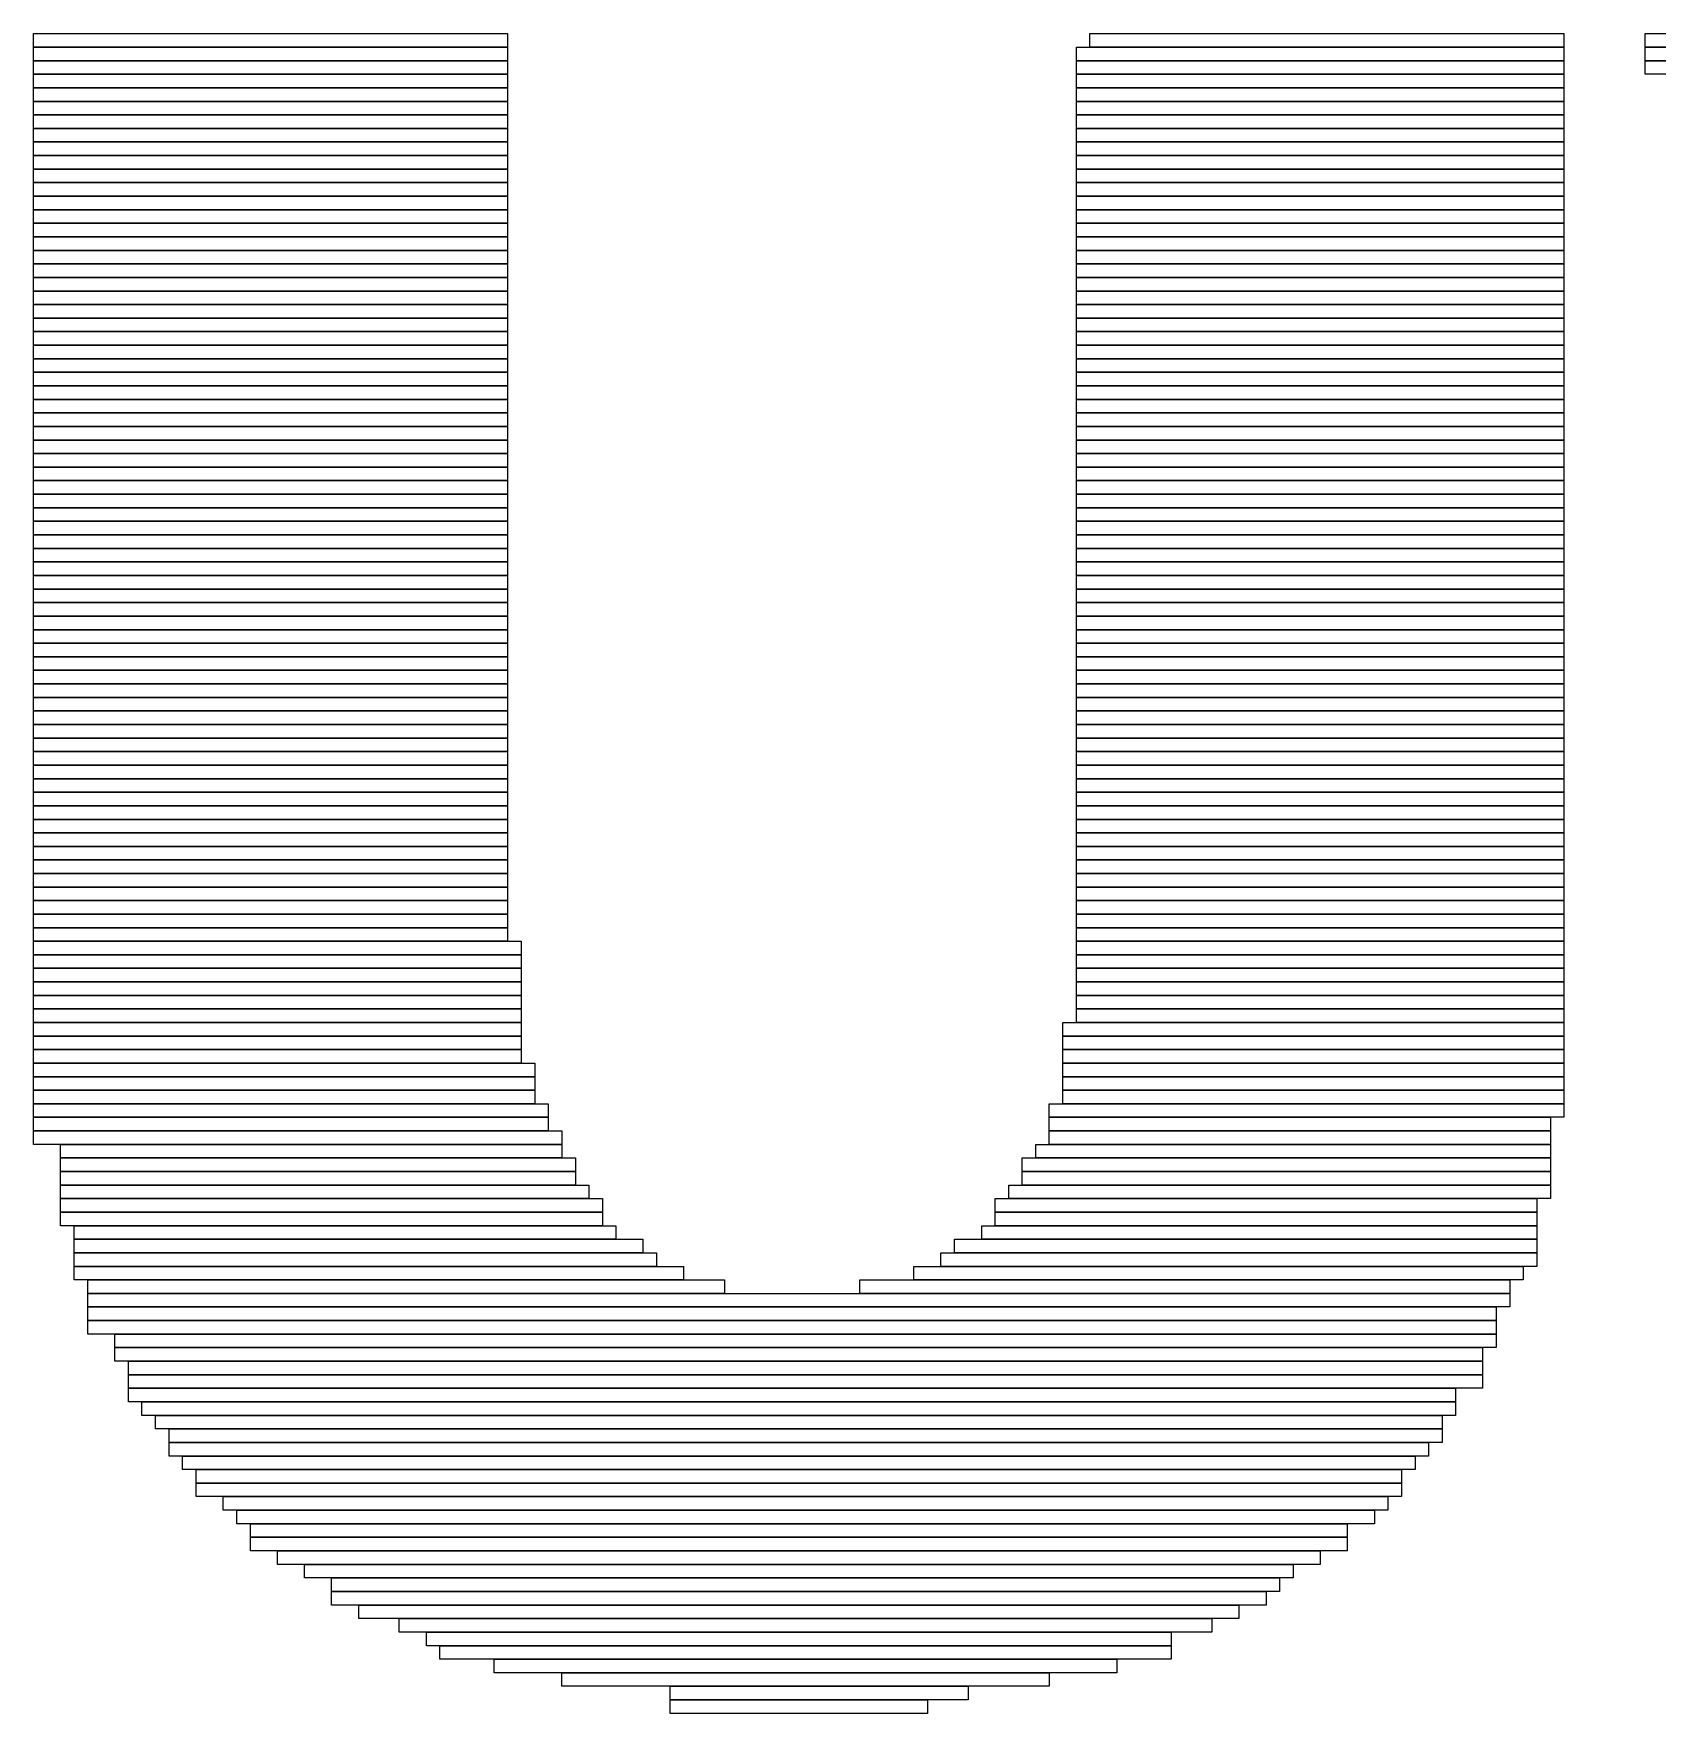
# Model space of a CAD drawing. Header units: inches. Extents: x -1 to 214, y -2 to 213.
# Drawn here: x 0.4143 to 0.6503, y -1.3385 to -1.0944 of the extents above; entities that cross this region are included whole.
import ezdxf

# ---------------------------------------------------------------- set-up
doc = ezdxf.new("R2010")
doc.units = ezdxf.units.IN
doc.header["$MEASUREMENT"] = 0
doc.layers.add('Bottom Overlay', color=54, linetype='Continuous')

msp = doc.modelspace()

# ---------------------------------------------------------------- linework, layer by layer
at = {"layer": 'Bottom Overlay'}
for p, q in [((0.41426, -1.09641), (0.41426, -1.09444)), ((0.41426, -1.09444), (0.48317, -1.09444)), ((0.48317, -1.09444), (0.48317, -1.09641)), ((0.56781, -1.09641), (0.56781, -1.09444)), ((0.56781, -1.09444), (0.6367, -1.09444)), ((0.6367, -1.09444), (0.6367, -1.09641)), ((0.64851, -1.09641), (0.64851, -1.09444)), ((0.64851, -1.09444), (0.71939, -1.09444)), ((0.48317, -1.09641), (0.41426, -1.09641)), ((0.41426, -1.09838), (0.41426, -1.09641)), ((0.41426, -1.09641), (0.48317, -1.09641)), ((0.41426, -1.10035), (0.41426, -1.09838)), ((0.41426, -1.09838), (0.48317, -1.09838)), ((0.48317, -1.09838), (0.41426, -1.09838)), ((0.48317, -1.09641), (0.48317, -1.09838)), ((0.48317, -1.09838), (0.48317, -1.10035)), ((0.56585, -1.09838), (0.56585, -1.09641)), ((0.56585, -1.09641), (0.6367, -1.09641)), ((0.56585, -1.10035), (0.56585, -1.09838)), ((0.56585, -1.09838), (0.6367, -1.09838)), ((0.6367, -1.09838), (0.56585, -1.09838)), ((0.6367, -1.09641), (0.56781, -1.09641)), ((0.6367, -1.09641), (0.6367, -1.09838)), ((0.6367, -1.09838), (0.6367, -1.10035)), ((0.71939, -1.09641), (0.64851, -1.09641)), ((0.64851, -1.09838), (0.64851, -1.09641)), ((0.64851, -1.09641), (0.72135, -1.09641)), ((0.64851, -1.10035), (0.64851, -1.09838)), ((0.64851, -1.09838), (0.72135, -1.09838)), ((0.72135, -1.09838), (0.64851, -1.09838)), ((0.41426, -1.10232), (0.41426, -1.10035)), ((0.41426, -1.10035), (0.48317, -1.10035)), ((0.48317, -1.10035), (0.41426, -1.10035)), ((0.48317, -1.10035), (0.48317, -1.10232)), ((0.6367, -1.10035), (0.56585, -1.10035)), ((0.56585, -1.10232), (0.56585, -1.10035)), ((0.56585, -1.10035), (0.6367, -1.10035)), ((0.6367, -1.10035), (0.6367, -1.10232)), ((0.72135, -1.10035), (0.64851, -1.10035)), ((0.48317, -1.10232), (0.41426, -1.10232)), ((0.41426, -1.10429), (0.41426, -1.10232)), ((0.41426, -1.10232), (0.48317, -1.10232)), ((0.48317, -1.10232), (0.48317, -1.10429)), ((0.6367, -1.10232), (0.56585, -1.10232)), ((0.56585, -1.10429), (0.56585, -1.10232)), ((0.56585, -1.10232), (0.6367, -1.10232)), ((0.6367, -1.10232), (0.6367, -1.10429)), ((0.48317, -1.10429), (0.41426, -1.10429)), ((0.41426, -1.10625), (0.41426, -1.10429)), ((0.41426, -1.10429), (0.48317, -1.10429)), ((0.48317, -1.10429), (0.48317, -1.10625)), ((0.6367, -1.10429), (0.56585, -1.10429)), ((0.56585, -1.10625), (0.56585, -1.10429)), ((0.56585, -1.10429), (0.6367, -1.10429)), ((0.6367, -1.10429), (0.6367, -1.10625)), ((0.41426, -1.10822), (0.41426, -1.10625)), ((0.41426, -1.10625), (0.48317, -1.10625)), ((0.48317, -1.10625), (0.41426, -1.10625)), ((0.48317, -1.10625), (0.48317, -1.10822)), ((0.56585, -1.10822), (0.56585, -1.10625)), ((0.56585, -1.10625), (0.6367, -1.10625)), ((0.6367, -1.10625), (0.56585, -1.10625)), ((0.6367, -1.10625), (0.6367, -1.10822)), ((0.41426, -1.11019), (0.41426, -1.10822)), ((0.41426, -1.10822), (0.48317, -1.10822)), ((0.48317, -1.10822), (0.41426, -1.10822)), ((0.48317, -1.11019), (0.41426, -1.11019)), ((0.41426, -1.11216), (0.41426, -1.11019)), ((0.41426, -1.11019), (0.48317, -1.11019)), ((0.48317, -1.10822), (0.48317, -1.11019)), ((0.48317, -1.11019), (0.48317, -1.11216)), ((0.6367, -1.10822), (0.56585, -1.10822)), ((0.56585, -1.11019), (0.56585, -1.10822)), ((0.56585, -1.10822), (0.6367, -1.10822)), ((0.6367, -1.11019), (0.56585, -1.11019)), ((0.56585, -1.11216), (0.56585, -1.11019)), ((0.56585, -1.11019), (0.6367, -1.11019)), ((0.6367, -1.10822), (0.6367, -1.11019)), ((0.6367, -1.11019), (0.6367, -1.11216)), ((0.48317, -1.11216), (0.41426, -1.11216)), ((0.41426, -1.11413), (0.41426, -1.11216)), ((0.41426, -1.11216), (0.48317, -1.11216)), ((0.48317, -1.11216), (0.48317, -1.11413)), ((0.6367, -1.11216), (0.56585, -1.11216)), ((0.56585, -1.11413), (0.56585, -1.11216)), ((0.56585, -1.11216), (0.6367, -1.11216)), ((0.6367, -1.11216), (0.6367, -1.11413)), ((0.48317, -1.11413), (0.41426, -1.11413)), ((0.41426, -1.1161), (0.41426, -1.11413)), ((0.41426, -1.11413), (0.48317, -1.11413)), ((0.48317, -1.11413), (0.48317, -1.1161)), ((0.56585, -1.1161), (0.56585, -1.11413)), ((0.56585, -1.11413), (0.6367, -1.11413)), ((0.6367, -1.11413), (0.56585, -1.11413)), ((0.6367, -1.11413), (0.6367, -1.1161)), ((0.48317, -1.1161), (0.41426, -1.1161)), ((0.41426, -1.11807), (0.41426, -1.1161)), ((0.41426, -1.1161), (0.48317, -1.1161)), ((0.48317, -1.1161), (0.48317, -1.11807)), ((0.6367, -1.1161), (0.56585, -1.1161)), ((0.56585, -1.11807), (0.56585, -1.1161)), ((0.56585, -1.1161), (0.6367, -1.1161)), ((0.6367, -1.1161), (0.6367, -1.11807)), ((0.48317, -1.11807), (0.41426, -1.11807)), ((0.41426, -1.12003), (0.41426, -1.11807)), ((0.41426, -1.11807), (0.48317, -1.11807)), ((0.48317, -1.12003), (0.41426, -1.12003)), ((0.41426, -1.122), (0.41426, -1.12003)), ((0.41426, -1.12003), (0.48317, -1.12003)), ((0.48317, -1.11807), (0.48317, -1.12003)), ((0.48317, -1.12003), (0.48317, -1.122)), ((0.6367, -1.11807), (0.56585, -1.11807)), ((0.56585, -1.12003), (0.56585, -1.11807)), ((0.56585, -1.11807), (0.6367, -1.11807)), ((0.6367, -1.12003), (0.56585, -1.12003)), ((0.56585, -1.122), (0.56585, -1.12003)), ((0.56585, -1.12003), (0.6367, -1.12003)), ((0.6367, -1.11807), (0.6367, -1.12003)), ((0.6367, -1.12003), (0.6367, -1.122)), ((0.48317, -1.122), (0.41426, -1.122)), ((0.41426, -1.12397), (0.41426, -1.122)), ((0.41426, -1.122), (0.48317, -1.122)), ((0.48317, -1.122), (0.48317, -1.12397)), ((0.6367, -1.122), (0.56585, -1.122)), ((0.56585, -1.12397), (0.56585, -1.122)), ((0.56585, -1.122), (0.6367, -1.122)), ((0.6367, -1.122), (0.6367, -1.12397)), ((0.41426, -1.12594), (0.41426, -1.12397)), ((0.41426, -1.12397), (0.48317, -1.12397)), ((0.48317, -1.12397), (0.41426, -1.12397)), ((0.48317, -1.12397), (0.48317, -1.12594)), ((0.6367, -1.12397), (0.56585, -1.12397)), ((0.56585, -1.12594), (0.56585, -1.12397)), ((0.56585, -1.12397), (0.6367, -1.12397)), ((0.6367, -1.12397), (0.6367, -1.12594)), ((0.41426, -1.12791), (0.41426, -1.12594)), ((0.41426, -1.12594), (0.48317, -1.12594)), ((0.48317, -1.12594), (0.41426, -1.12594)), ((0.48317, -1.12594), (0.48317, -1.12791)), ((0.56585, -1.12791), (0.56585, -1.12594)), ((0.56585, -1.12594), (0.6367, -1.12594)), ((0.6367, -1.12594), (0.56585, -1.12594)), ((0.6367, -1.12594), (0.6367, -1.12791)), ((0.48317, -1.12791), (0.41426, -1.12791)), ((0.41426, -1.12988), (0.41426, -1.12791)), ((0.41426, -1.12791), (0.48317, -1.12791)), ((0.41426, -1.13185), (0.41426, -1.12988)), ((0.41426, -1.12988), (0.48317, -1.12988)), ((0.48317, -1.12988), (0.41426, -1.12988)), ((0.48317, -1.12791), (0.48317, -1.12988)), ((0.48317, -1.12988), (0.48317, -1.13185)), ((0.6367, -1.12791), (0.56585, -1.12791)), ((0.56585, -1.12988), (0.56585, -1.12791)), ((0.56585, -1.12791), (0.6367, -1.12791)), ((0.6367, -1.12988), (0.56585, -1.12988)), ((0.56585, -1.13185), (0.56585, -1.12988)), ((0.56585, -1.12988), (0.6367, -1.12988)), ((0.6367, -1.12791), (0.6367, -1.12988)), ((0.6367, -1.12988), (0.6367, -1.13185)), ((0.48317, -1.13185), (0.41426, -1.13185)), ((0.41426, -1.13381), (0.41426, -1.13185)), ((0.41426, -1.13185), (0.48317, -1.13185)), ((0.48317, -1.13185), (0.48317, -1.13381)), ((0.56585, -1.13381), (0.56585, -1.13185)), ((0.56585, -1.13185), (0.6367, -1.13185)), ((0.6367, -1.13185), (0.56585, -1.13185)), ((0.6367, -1.13185), (0.6367, -1.13381)), ((0.48317, -1.13381), (0.41426, -1.13381)), ((0.41426, -1.13578), (0.41426, -1.13381)), ((0.41426, -1.13381), (0.48317, -1.13381)), ((0.48317, -1.13381), (0.48317, -1.13578)), ((0.6367, -1.13381), (0.56585, -1.13381)), ((0.56585, -1.13578), (0.56585, -1.13381)), ((0.56585, -1.13381), (0.6367, -1.13381)), ((0.6367, -1.13381), (0.6367, -1.13578)), ((0.41426, -1.13775), (0.41426, -1.13578)), ((0.41426, -1.13578), (0.48317, -1.13578)), ((0.48317, -1.13578), (0.41426, -1.13578)), ((0.48317, -1.13578), (0.48317, -1.13775)), ((0.6367, -1.13578), (0.56585, -1.13578)), ((0.56585, -1.13775), (0.56585, -1.13578)), ((0.56585, -1.13578), (0.6367, -1.13578)), ((0.6367, -1.13578), (0.6367, -1.13775)), ((0.48317, -1.13775), (0.41426, -1.13775)), ((0.41426, -1.13972), (0.41426, -1.13775)), ((0.41426, -1.13775), (0.48317, -1.13775)), ((0.48317, -1.13972), (0.41426, -1.13972)), ((0.41426, -1.14169), (0.41426, -1.13972)), ((0.41426, -1.13972), (0.48317, -1.13972)), ((0.48317, -1.13775), (0.48317, -1.13972)), ((0.48317, -1.13972), (0.48317, -1.14169)), ((0.6367, -1.13775), (0.56585, -1.13775)), ((0.56585, -1.13972), (0.56585, -1.13775)), ((0.56585, -1.13775), (0.6367, -1.13775)), ((0.56585, -1.14169), (0.56585, -1.13972)), ((0.56585, -1.13972), (0.6367, -1.13972)), ((0.6367, -1.13972), (0.56585, -1.13972)), ((0.6367, -1.13775), (0.6367, -1.13972)), ((0.6367, -1.13972), (0.6367, -1.14169)), ((0.41426, -1.14366), (0.41426, -1.14169)), ((0.41426, -1.14169), (0.48317, -1.14169)), ((0.48317, -1.14169), (0.41426, -1.14169)), ((0.48317, -1.14169), (0.48317, -1.14366)), ((0.6367, -1.14169), (0.56585, -1.14169)), ((0.56585, -1.14366), (0.56585, -1.14169)), ((0.56585, -1.14169), (0.6367, -1.14169)), ((0.6367, -1.14169), (0.6367, -1.14366)), ((0.48317, -1.14366), (0.41426, -1.14366)), ((0.41426, -1.14563), (0.41426, -1.14366)), ((0.41426, -1.14366), (0.48317, -1.14366)), ((0.48317, -1.14366), (0.48317, -1.14563)), ((0.6367, -1.14366), (0.56585, -1.14366)), ((0.56585, -1.14563), (0.56585, -1.14366)), ((0.56585, -1.14366), (0.6367, -1.14366)), ((0.6367, -1.14366), (0.6367, -1.14563)), ((0.41426, -1.14759), (0.41426, -1.14563)), ((0.41426, -1.14563), (0.48317, -1.14563)), ((0.48317, -1.14563), (0.41426, -1.14563)), ((0.48317, -1.14563), (0.48317, -1.14759)), ((0.6367, -1.14563), (0.56585, -1.14563)), ((0.56585, -1.14759), (0.56585, -1.14563)), ((0.56585, -1.14563), (0.6367, -1.14563)), ((0.6367, -1.14563), (0.6367, -1.14759)), ((0.48317, -1.14759), (0.41426, -1.14759)), ((0.41426, -1.14956), (0.41426, -1.14759)), ((0.41426, -1.14759), (0.48317, -1.14759)), ((0.41426, -1.15153), (0.41426, -1.14956)), ((0.41426, -1.14956), (0.48317, -1.14956)), ((0.48317, -1.14956), (0.41426, -1.14956)), ((0.48317, -1.14759), (0.48317, -1.14956)), ((0.48317, -1.14956), (0.48317, -1.15153)), ((0.6367, -1.14759), (0.56585, -1.14759)), ((0.56585, -1.14956), (0.56585, -1.14759)), ((0.56585, -1.14759), (0.6367, -1.14759)), ((0.6367, -1.14956), (0.56585, -1.14956)), ((0.56585, -1.15153), (0.56585, -1.14956)), ((0.56585, -1.14956), (0.6367, -1.14956)), ((0.6367, -1.14759), (0.6367, -1.14956)), ((0.6367, -1.14956), (0.6367, -1.15153)), ((0.41426, -1.1535), (0.41426, -1.15153)), ((0.41426, -1.15153), (0.48317, -1.15153)), ((0.48317, -1.15153), (0.41426, -1.15153)), ((0.48317, -1.15153), (0.48317, -1.1535)), ((0.6367, -1.15153), (0.56585, -1.15153)), ((0.56585, -1.1535), (0.56585, -1.15153)), ((0.56585, -1.15153), (0.6367, -1.15153)), ((0.6367, -1.15153), (0.6367, -1.1535)), ((0.48317, -1.1535), (0.41426, -1.1535)), ((0.41426, -1.15547), (0.41426, -1.1535)), ((0.41426, -1.1535), (0.48317, -1.1535)), ((0.48317, -1.1535), (0.48317, -1.15547)), ((0.56585, -1.15547), (0.56585, -1.1535)), ((0.56585, -1.1535), (0.6367, -1.1535)), ((0.6367, -1.1535), (0.56585, -1.1535)), ((0.6367, -1.1535), (0.6367, -1.15547)), ((0.41426, -1.15744), (0.41426, -1.15547)), ((0.41426, -1.15547), (0.48317, -1.15547)), ((0.48317, -1.15547), (0.41426, -1.15547)), ((0.48317, -1.15547), (0.48317, -1.15744)), ((0.6367, -1.15547), (0.56585, -1.15547)), ((0.56585, -1.15744), (0.56585, -1.15547)), ((0.56585, -1.15547), (0.6367, -1.15547)), ((0.6367, -1.15547), (0.6367, -1.15744)), ((0.48317, -1.15744), (0.41426, -1.15744)), ((0.41426, -1.1594), (0.41426, -1.15744)), ((0.41426, -1.15744), (0.48317, -1.15744)), ((0.48317, -1.1594), (0.41426, -1.1594)), ((0.41426, -1.16137), (0.41426, -1.1594)), ((0.41426, -1.1594), (0.48317, -1.1594)), ((0.48317, -1.15744), (0.48317, -1.1594)), ((0.48317, -1.1594), (0.48317, -1.16137)), ((0.6367, -1.15744), (0.56585, -1.15744)), ((0.56585, -1.1594), (0.56585, -1.15744)), ((0.56585, -1.15744), (0.6367, -1.15744)), ((0.56585, -1.16137), (0.56585, -1.1594)), ((0.56585, -1.1594), (0.6367, -1.1594)), ((0.6367, -1.1594), (0.56585, -1.1594)), ((0.6367, -1.15744), (0.6367, -1.1594)), ((0.6367, -1.1594), (0.6367, -1.16137)), ((0.41426, -1.16334), (0.41426, -1.16137)), ((0.41426, -1.16137), (0.48317, -1.16137)), ((0.48317, -1.16137), (0.41426, -1.16137)), ((0.48317, -1.16137), (0.48317, -1.16334)), ((0.6367, -1.16137), (0.56585, -1.16137)), ((0.56585, -1.16334), (0.56585, -1.16137)), ((0.56585, -1.16137), (0.6367, -1.16137)), ((0.6367, -1.16137), (0.6367, -1.16334)), ((0.48317, -1.16334), (0.41426, -1.16334)), ((0.41426, -1.16531), (0.41426, -1.16334)), ((0.41426, -1.16334), (0.48317, -1.16334)), ((0.48317, -1.16334), (0.48317, -1.16531)), ((0.56585, -1.16531), (0.56585, -1.16334)), ((0.56585, -1.16334), (0.6367, -1.16334)), ((0.6367, -1.16334), (0.56585, -1.16334)), ((0.6367, -1.16334), (0.6367, -1.16531)), ((0.48317, -1.16531), (0.41426, -1.16531)), ((0.41426, -1.16728), (0.41426, -1.16531)), ((0.41426, -1.16531), (0.48317, -1.16531)), ((0.48317, -1.16531), (0.48317, -1.16728)), ((0.56585, -1.16728), (0.56585, -1.16531)), ((0.56585, -1.16531), (0.6367, -1.16531)), ((0.6367, -1.16531), (0.56585, -1.16531)), ((0.6367, -1.16531), (0.6367, -1.16728)), ((0.48317, -1.16728), (0.41426, -1.16728)), ((0.41426, -1.16925), (0.41426, -1.16728)), ((0.41426, -1.16728), (0.48317, -1.16728)), ((0.48317, -1.16728), (0.48317, -1.16925)), ((0.6367, -1.16728), (0.56585, -1.16728)), ((0.56585, -1.16925), (0.56585, -1.16728)), ((0.56585, -1.16728), (0.6367, -1.16728)), ((0.6367, -1.16728), (0.6367, -1.16925)), ((0.41426, -1.17122), (0.41426, -1.16925)), ((0.41426, -1.16925), (0.48317, -1.16925)), ((0.48317, -1.16925), (0.41426, -1.16925)), ((0.41426, -1.17318), (0.41426, -1.17122)), ((0.41426, -1.17122), (0.48317, -1.17122)), ((0.48317, -1.17122), (0.41426, -1.17122)), ((0.48317, -1.16925), (0.48317, -1.17122)), ((0.48317, -1.17122), (0.48317, -1.17318)), ((0.6367, -1.16925), (0.56585, -1.16925)), ((0.56585, -1.17122), (0.56585, -1.16925)), ((0.56585, -1.16925), (0.6367, -1.16925)), ((0.56585, -1.17318), (0.56585, -1.17122)), ((0.56585, -1.17122), (0.6367, -1.17122)), ((0.6367, -1.17122), (0.56585, -1.17122)), ((0.6367, -1.16925), (0.6367, -1.17122)), ((0.6367, -1.17122), (0.6367, -1.17318)), ((0.41426, -1.17515), (0.41426, -1.17318)), ((0.41426, -1.17318), (0.48317, -1.17318)), ((0.48317, -1.17318), (0.41426, -1.17318)), ((0.48317, -1.17318), (0.48317, -1.17515)), ((0.6367, -1.17318), (0.56585, -1.17318)), ((0.56585, -1.17515), (0.56585, -1.17318)), ((0.56585, -1.17318), (0.6367, -1.17318)), ((0.6367, -1.17318), (0.6367, -1.17515)), ((0.41426, -1.17712), (0.41426, -1.17515)), ((0.41426, -1.17515), (0.48317, -1.17515)), ((0.48317, -1.17515), (0.41426, -1.17515)), ((0.48317, -1.17515), (0.48317, -1.17712)), ((0.56585, -1.17712), (0.56585, -1.17515)), ((0.56585, -1.17515), (0.6367, -1.17515)), ((0.6367, -1.17515), (0.56585, -1.17515)), ((0.6367, -1.17515), (0.6367, -1.17712)), ((0.48317, -1.17712), (0.41426, -1.17712)), ((0.41426, -1.17909), (0.41426, -1.17712)), ((0.41426, -1.17712), (0.48317, -1.17712)), ((0.48317, -1.17712), (0.48317, -1.17909)), ((0.6367, -1.17712), (0.56585, -1.17712)), ((0.56585, -1.17909), (0.56585, -1.17712)), ((0.56585, -1.17712), (0.6367, -1.17712)), ((0.6367, -1.17712), (0.6367, -1.17909)), ((0.41426, -1.18106), (0.41426, -1.17909)), ((0.41426, -1.17909), (0.48317, -1.17909)), ((0.48317, -1.17909), (0.41426, -1.17909)), ((0.48317, -1.18106), (0.41426, -1.18106)), ((0.41426, -1.18303), (0.41426, -1.18106)), ((0.41426, -1.18106), (0.48317, -1.18106)), ((0.48317, -1.17909), (0.48317, -1.18106)), ((0.48317, -1.18106), (0.48317, -1.18303)), ((0.56585, -1.18106), (0.56585, -1.17909)), ((0.56585, -1.17909), (0.6367, -1.17909)), ((0.6367, -1.17909), (0.56585, -1.17909)), ((0.6367, -1.18106), (0.56585, -1.18106)), ((0.56585, -1.18303), (0.56585, -1.18106)), ((0.56585, -1.18106), (0.6367, -1.18106)), ((0.6367, -1.17909), (0.6367, -1.18106)), ((0.6367, -1.18106), (0.6367, -1.18303)), ((0.48317, -1.18303), (0.41426, -1.18303)), ((0.41426, -1.185), (0.41426, -1.18303)), ((0.41426, -1.18303), (0.48317, -1.18303)), ((0.48317, -1.18303), (0.48317, -1.185)), ((0.6367, -1.18303), (0.56585, -1.18303)), ((0.56585, -1.185), (0.56585, -1.18303)), ((0.56585, -1.18303), (0.6367, -1.18303)), ((0.6367, -1.18303), (0.6367, -1.185)), ((0.48317, -1.185), (0.41426, -1.185)), ((0.41426, -1.18696), (0.41426, -1.185)), ((0.41426, -1.185), (0.48317, -1.185)), ((0.48317, -1.185), (0.48317, -1.18696)), ((0.56585, -1.18696), (0.56585, -1.185)), ((0.56585, -1.185), (0.6367, -1.185)), ((0.6367, -1.185), (0.56585, -1.185)), ((0.6367, -1.185), (0.6367, -1.18696)), ((0.48317, -1.18696), (0.41426, -1.18696)), ((0.41426, -1.18893), (0.41426, -1.18696)), ((0.41426, -1.18696), (0.48317, -1.18696)), ((0.48317, -1.18696), (0.48317, -1.18893)), ((0.6367, -1.18696), (0.56585, -1.18696)), ((0.56585, -1.18893), (0.56585, -1.18696)), ((0.56585, -1.18696), (0.6367, -1.18696)), ((0.6367, -1.18696), (0.6367, -1.18893)), ((0.48317, -1.18893), (0.41426, -1.18893)), ((0.41426, -1.1909), (0.41426, -1.18893)), ((0.41426, -1.18893), (0.48317, -1.18893)), ((0.48317, -1.1909), (0.41426, -1.1909)), ((0.41426, -1.19287), (0.41426, -1.1909)), ((0.41426, -1.1909), (0.48317, -1.1909)), ((0.48317, -1.18893), (0.48317, -1.1909)), ((0.48317, -1.1909), (0.48317, -1.19287)), ((0.6367, -1.18893), (0.56585, -1.18893)), ((0.56585, -1.1909), (0.56585, -1.18893)), ((0.56585, -1.18893), (0.6367, -1.18893)), ((0.6367, -1.1909), (0.56585, -1.1909)), ((0.56585, -1.19287), (0.56585, -1.1909)), ((0.56585, -1.1909), (0.6367, -1.1909)), ((0.6367, -1.18893), (0.6367, -1.1909)), ((0.6367, -1.1909), (0.6367, -1.19287)), ((0.48317, -1.19287), (0.41426, -1.19287)), ((0.41426, -1.19484), (0.41426, -1.19287)), ((0.41426, -1.19287), (0.48317, -1.19287)), ((0.48317, -1.19287), (0.48317, -1.19484)), ((0.6367, -1.19287), (0.56585, -1.19287)), ((0.56585, -1.19484), (0.56585, -1.19287)), ((0.56585, -1.19287), (0.6367, -1.19287)), ((0.6367, -1.19287), (0.6367, -1.19484)), ((0.48317, -1.19484), (0.41426, -1.19484)), ((0.41426, -1.19681), (0.41426, -1.19484)), ((0.41426, -1.19484), (0.48317, -1.19484)), ((0.48317, -1.19484), (0.48317, -1.19681)), ((0.56585, -1.19681), (0.56585, -1.19484)), ((0.56585, -1.19484), (0.6367, -1.19484)), ((0.6367, -1.19484), (0.56585, -1.19484)), ((0.6367, -1.19484), (0.6367, -1.19681)), ((0.48317, -1.19681), (0.41426, -1.19681)), ((0.41426, -1.19877), (0.41426, -1.19681)), ((0.41426, -1.19681), (0.48317, -1.19681)), ((0.48317, -1.19681), (0.48317, -1.19877)), ((0.56585, -1.19877), (0.56585, -1.19681)), ((0.56585, -1.19681), (0.6367, -1.19681)), ((0.6367, -1.19681), (0.56585, -1.19681)), ((0.6367, -1.19681), (0.6367, -1.19877)), ((0.41426, -1.20074), (0.41426, -1.19877)), ((0.41426, -1.19877), (0.48317, -1.19877)), ((0.48317, -1.19877), (0.41426, -1.19877)), ((0.48317, -1.20074), (0.41426, -1.20074)), ((0.41426, -1.20271), (0.41426, -1.20074)), ((0.41426, -1.20074), (0.48317, -1.20074)), ((0.48317, -1.19877), (0.48317, -1.20074)), ((0.48317, -1.20074), (0.48317, -1.20271)), ((0.56585, -1.20074), (0.56585, -1.19877)), ((0.56585, -1.19877), (0.6367, -1.19877)), ((0.6367, -1.19877), (0.56585, -1.19877)), ((0.56585, -1.20271), (0.56585, -1.20074)), ((0.56585, -1.20074), (0.6367, -1.20074)), ((0.6367, -1.20074), (0.56585, -1.20074)), ((0.6367, -1.19877), (0.6367, -1.20074)), ((0.6367, -1.20074), (0.6367, -1.20271)), ((0.48317, -1.20271), (0.41426, -1.20271)), ((0.41426, -1.20468), (0.41426, -1.20271)), ((0.41426, -1.20271), (0.48317, -1.20271)), ((0.48317, -1.20271), (0.48317, -1.20468)), ((0.6367, -1.20271), (0.56585, -1.20271)), ((0.56585, -1.20468), (0.56585, -1.20271)), ((0.56585, -1.20271), (0.6367, -1.20271)), ((0.6367, -1.20271), (0.6367, -1.20468)), ((0.41426, -1.20665), (0.41426, -1.20468)), ((0.41426, -1.20468), (0.48317, -1.20468)), ((0.48317, -1.20468), (0.41426, -1.20468)), ((0.48317, -1.20468), (0.48317, -1.20665)), ((0.56585, -1.20665), (0.56585, -1.20468)), ((0.56585, -1.20468), (0.6367, -1.20468)), ((0.6367, -1.20468), (0.56585, -1.20468)), ((0.6367, -1.20468), (0.6367, -1.20665)), ((0.41426, -1.20862), (0.41426, -1.20665)), ((0.41426, -1.20665), (0.48317, -1.20665)), ((0.48317, -1.20665), (0.41426, -1.20665)), ((0.48317, -1.20665), (0.48317, -1.20862)), ((0.6367, -1.20665), (0.56585, -1.20665)), ((0.56585, -1.20862), (0.56585, -1.20665)), ((0.56585, -1.20665), (0.6367, -1.20665)), ((0.6367, -1.20665), (0.6367, -1.20862)), ((0.41426, -1.21059), (0.41426, -1.20862)), ((0.41426, -1.20862), (0.48317, -1.20862)), ((0.48317, -1.20862), (0.41426, -1.20862)), ((0.48317, -1.21059), (0.41426, -1.21059)), ((0.41426, -1.21255), (0.41426, -1.21059)), ((0.41426, -1.21059), (0.48317, -1.21059)), ((0.48317, -1.20862), (0.48317, -1.21059)), ((0.48317, -1.21059), (0.48317, -1.21255)), ((0.6367, -1.20862), (0.56585, -1.20862)), ((0.56585, -1.21059), (0.56585, -1.20862)), ((0.56585, -1.20862), (0.6367, -1.20862)), ((0.6367, -1.21059), (0.56585, -1.21059)), ((0.56585, -1.21255), (0.56585, -1.21059)), ((0.56585, -1.21059), (0.6367, -1.21059)), ((0.6367, -1.20862), (0.6367, -1.21059)), ((0.6367, -1.21059), (0.6367, -1.21255)), ((0.48317, -1.21255), (0.41426, -1.21255)), ((0.41426, -1.21452), (0.41426, -1.21255)), ((0.41426, -1.21255), (0.48317, -1.21255)), ((0.48317, -1.21255), (0.48317, -1.21452)), ((0.6367, -1.21255), (0.56585, -1.21255)), ((0.56585, -1.21452), (0.56585, -1.21255)), ((0.56585, -1.21255), (0.6367, -1.21255)), ((0.6367, -1.21255), (0.6367, -1.21452)), ((0.48317, -1.21452), (0.41426, -1.21452)), ((0.41426, -1.21649), (0.41426, -1.21452)), ((0.41426, -1.21452), (0.48317, -1.21452)), ((0.48317, -1.21452), (0.48317, -1.21649)), ((0.6367, -1.21452), (0.56585, -1.21452)), ((0.56585, -1.21649), (0.56585, -1.21452)), ((0.56585, -1.21452), (0.6367, -1.21452)), ((0.6367, -1.21452), (0.6367, -1.21649)), ((0.48317, -1.21649), (0.41426, -1.21649)), ((0.41426, -1.21846), (0.41426, -1.21649)), ((0.41426, -1.21649), (0.48317, -1.21649)), ((0.48317, -1.21649), (0.48317, -1.21846)), ((0.56585, -1.21846), (0.56585, -1.21649)), ((0.56585, -1.21649), (0.6367, -1.21649)), ((0.6367, -1.21649), (0.56585, -1.21649)), ((0.6367, -1.21649), (0.6367, -1.21846)), ((0.48317, -1.21846), (0.41426, -1.21846)), ((0.41426, -1.22043), (0.41426, -1.21846)), ((0.41426, -1.21846), (0.48317, -1.21846)), ((0.48317, -1.22043), (0.41426, -1.22043)), ((0.41426, -1.2224), (0.41426, -1.22043)), ((0.41426, -1.22043), (0.48317, -1.22043)), ((0.48317, -1.21846), (0.48317, -1.22043)), ((0.48317, -1.22043), (0.48317, -1.2224)), ((0.6367, -1.21846), (0.56585, -1.21846)), ((0.56585, -1.22043), (0.56585, -1.21846)), ((0.56585, -1.21846), (0.6367, -1.21846)), ((0.6367, -1.22043), (0.56585, -1.22043)), ((0.56585, -1.2224), (0.56585, -1.22043)), ((0.56585, -1.22043), (0.6367, -1.22043)), ((0.6367, -1.21846), (0.6367, -1.22043)), ((0.6367, -1.22043), (0.6367, -1.2224)), ((0.48317, -1.2224), (0.41426, -1.2224)), ((0.41426, -1.22437), (0.41426, -1.2224)), ((0.41426, -1.2224), (0.48317, -1.2224)), ((0.48317, -1.2224), (0.48317, -1.22437)), ((0.56585, -1.22437), (0.56585, -1.2224)), ((0.56585, -1.2224), (0.6367, -1.2224)), ((0.6367, -1.2224), (0.56585, -1.2224)), ((0.6367, -1.2224), (0.6367, -1.22437)), ((0.41426, -1.22633), (0.41426, -1.22437)), ((0.41426, -1.22437), (0.48317, -1.22437)), ((0.48317, -1.22437), (0.41426, -1.22437)), ((0.48317, -1.22437), (0.48317, -1.22633)), ((0.6367, -1.22437), (0.56585, -1.22437)), ((0.56585, -1.22633), (0.56585, -1.22437)), ((0.56585, -1.22437), (0.6367, -1.22437)), ((0.6367, -1.22437), (0.6367, -1.22633)), ((0.41426, -1.2283), (0.41426, -1.22633)), ((0.41426, -1.22633), (0.48513, -1.22633)), ((0.48317, -1.22633), (0.41426, -1.22633)), ((0.48513, -1.22633), (0.48513, -1.2283)), ((0.56585, -1.2283), (0.56585, -1.22633)), ((0.56585, -1.22633), (0.6367, -1.22633)), ((0.6367, -1.22633), (0.56585, -1.22633)), ((0.6367, -1.22633), (0.6367, -1.2283)), ((0.48513, -1.2283), (0.41426, -1.2283)), ((0.41426, -1.23027), (0.41426, -1.2283)), ((0.41426, -1.2283), (0.48513, -1.2283)), ((0.48513, -1.2283), (0.48513, -1.23027)), ((0.6367, -1.2283), (0.56585, -1.2283)), ((0.56585, -1.23027), (0.56585, -1.2283)), ((0.56585, -1.2283), (0.6367, -1.2283)), ((0.6367, -1.2283), (0.6367, -1.23027)), ((0.48513, -1.23027), (0.41426, -1.23027)), ((0.41426, -1.23224), (0.41426, -1.23027)), ((0.41426, -1.23027), (0.48513, -1.23027)), ((0.48513, -1.23224), (0.41426, -1.23224)), ((0.41426, -1.23421), (0.41426, -1.23224)), ((0.41426, -1.23224), (0.48513, -1.23224)), ((0.48513, -1.23027), (0.48513, -1.23224)), ((0.48513, -1.23224), (0.48513, -1.23421)), ((0.56585, -1.23224), (0.56585, -1.23027)), ((0.56585, -1.23027), (0.6367, -1.23027)), ((0.6367, -1.23027), (0.56585, -1.23027)), ((0.56585, -1.23421), (0.56585, -1.23224)), ((0.56585, -1.23224), (0.6367, -1.23224)), ((0.6367, -1.23224), (0.56585, -1.23224)), ((0.6367, -1.23027), (0.6367, -1.23224)), ((0.6367, -1.23224), (0.6367, -1.23421)), ((0.41426, -1.23618), (0.41426, -1.23421)), ((0.41426, -1.23421), (0.48513, -1.23421)), ((0.48513, -1.23421), (0.41426, -1.23421)), ((0.48513, -1.23421), (0.48513, -1.23618)), ((0.6367, -1.23421), (0.56585, -1.23421)), ((0.56585, -1.23618), (0.56585, -1.23421)), ((0.56585, -1.23421), (0.6367, -1.23421)), ((0.6367, -1.23421), (0.6367, -1.23618)), ((0.48513, -1.23618), (0.41426, -1.23618)), ((0.41426, -1.23814), (0.41426, -1.23618)), ((0.41426, -1.23618), (0.48513, -1.23618)), ((0.48513, -1.23618), (0.48513, -1.23814)), ((0.6367, -1.23618), (0.56585, -1.23618)), ((0.56585, -1.23814), (0.56585, -1.23618)), ((0.56585, -1.23618), (0.6367, -1.23618)), ((0.6367, -1.23618), (0.6367, -1.23814)), ((0.48513, -1.23814), (0.41426, -1.23814)), ((0.41426, -1.24011), (0.41426, -1.23814)), ((0.41426, -1.23814), (0.48513, -1.23814)), ((0.48513, -1.23814), (0.48513, -1.24011)), ((0.56388, -1.24011), (0.56388, -1.23814)), ((0.56388, -1.23814), (0.6367, -1.23814)), ((0.6367, -1.23814), (0.56585, -1.23814)), ((0.6367, -1.23814), (0.6367, -1.24011)), ((0.48513, -1.24011), (0.41426, -1.24011)), ((0.41426, -1.24208), (0.41426, -1.24011)), ((0.41426, -1.24011), (0.48513, -1.24011)), ((0.48513, -1.24208), (0.41426, -1.24208)), ((0.41426, -1.24405), (0.41426, -1.24208)), ((0.41426, -1.24208), (0.48513, -1.24208)), ((0.48513, -1.24011), (0.48513, -1.24208)), ((0.48513, -1.24208), (0.48513, -1.24405)), ((0.6367, -1.24011), (0.56388, -1.24011)), ((0.56388, -1.24208), (0.56388, -1.24011)), ((0.56388, -1.24011), (0.6367, -1.24011)), ((0.56388, -1.24405), (0.56388, -1.24208)), ((0.56388, -1.24208), (0.6367, -1.24208)), ((0.6367, -1.24208), (0.56388, -1.24208)), ((0.6367, -1.24011), (0.6367, -1.24208)), ((0.6367, -1.24208), (0.6367, -1.24405)), ((0.48513, -1.24405), (0.41426, -1.24405)), ((0.41426, -1.24602), (0.41426, -1.24405)), ((0.41426, -1.24405), (0.48711, -1.24405)), ((0.48711, -1.24405), (0.48711, -1.24602)), ((0.56388, -1.24602), (0.56388, -1.24405)), ((0.56388, -1.24405), (0.6367, -1.24405)), ((0.6367, -1.24405), (0.56388, -1.24405)), ((0.6367, -1.24405), (0.6367, -1.24602)), ((0.48711, -1.24602), (0.41426, -1.24602)), ((0.41426, -1.24799), (0.41426, -1.24602)), ((0.41426, -1.24602), (0.48711, -1.24602)), ((0.48711, -1.24602), (0.48711, -1.24799)), ((0.56388, -1.24799), (0.56388, -1.24602)), ((0.56388, -1.24602), (0.6367, -1.24602)), ((0.6367, -1.24602), (0.56388, -1.24602)), ((0.6367, -1.24602), (0.6367, -1.24799)), ((0.41426, -1.24996), (0.41426, -1.24799)), ((0.41426, -1.24799), (0.48711, -1.24799)), ((0.48711, -1.24799), (0.41426, -1.24799)), ((0.48711, -1.24799), (0.48711, -1.24996)), ((0.56388, -1.24996), (0.56388, -1.24799)), ((0.56388, -1.24799), (0.6367, -1.24799)), ((0.6367, -1.24799), (0.56388, -1.24799)), ((0.6367, -1.24799), (0.6367, -1.24996)), ((0.48711, -1.24996), (0.41426, -1.24996)), ((0.41426, -1.25192), (0.41426, -1.24996)), ((0.41426, -1.24996), (0.48907, -1.24996)), ((0.48907, -1.25192), (0.41426, -1.25192)), ((0.41426, -1.25389), (0.41426, -1.25192)), ((0.41426, -1.25192), (0.48907, -1.25192)), ((0.48907, -1.24996), (0.48907, -1.25192)), ((0.48907, -1.25192), (0.48907, -1.25389)), ((0.5619, -1.25192), (0.5619, -1.24996)), ((0.5619, -1.24996), (0.6367, -1.24996)), ((0.6367, -1.25192), (0.5619, -1.25192)), ((0.5619, -1.25389), (0.5619, -1.25192)), ((0.5619, -1.25192), (0.63474, -1.25192)), ((0.6367, -1.24996), (0.56388, -1.24996)), ((0.63474, -1.25192), (0.63474, -1.25389)), ((0.6367, -1.24996), (0.6367, -1.25192)), ((0.41426, -1.25586), (0.41426, -1.25389)), ((0.41426, -1.25389), (0.49103, -1.25389)), ((0.48907, -1.25389), (0.41426, -1.25389)), ((0.49103, -1.25389), (0.49103, -1.25586)), ((0.63474, -1.25389), (0.5619, -1.25389)), ((0.5619, -1.25586), (0.5619, -1.25389)), ((0.5619, -1.25389), (0.63474, -1.25389)), ((0.63474, -1.25389), (0.63474, -1.25586)), ((0.49103, -1.25586), (0.41426, -1.25586)), ((0.4182, -1.25783), (0.4182, -1.25586)), ((0.4182, -1.25586), (0.49103, -1.25586)), ((0.49103, -1.25586), (0.49103, -1.25783)), ((0.55993, -1.25783), (0.55993, -1.25586)), ((0.55993, -1.25586), (0.63474, -1.25586)), ((0.63474, -1.25586), (0.5619, -1.25586)), ((0.63474, -1.25586), (0.63474, -1.25783)), ((0.49103, -1.25783), (0.4182, -1.25783)), ((0.4182, -1.2598), (0.4182, -1.25783)), ((0.4182, -1.25783), (0.49301, -1.25783)), ((0.49301, -1.25783), (0.49301, -1.2598)), ((0.55797, -1.2598), (0.55797, -1.25783)), ((0.55797, -1.25783), (0.63474, -1.25783)), ((0.63474, -1.25783), (0.55993, -1.25783)), ((0.63474, -1.25783), (0.63474, -1.2598)), ((0.49301, -1.2598), (0.4182, -1.2598)), ((0.4182, -1.26177), (0.4182, -1.2598)), ((0.4182, -1.2598), (0.49301, -1.2598)), ((0.4182, -1.26374), (0.4182, -1.26177)), ((0.4182, -1.26177), (0.49497, -1.26177)), ((0.49301, -1.26177), (0.4182, -1.26177)), ((0.49301, -1.2598), (0.49301, -1.26177)), ((0.49497, -1.26177), (0.49497, -1.26374)), ((0.556, -1.26374), (0.556, -1.26177)), ((0.556, -1.26177), (0.63474, -1.26177)), ((0.55797, -1.26177), (0.55797, -1.2598)), ((0.55797, -1.2598), (0.63474, -1.2598)), ((0.63474, -1.2598), (0.55797, -1.2598)), ((0.63474, -1.26177), (0.55797, -1.26177)), ((0.63474, -1.2598), (0.63474, -1.26177)), ((0.63474, -1.26177), (0.63474, -1.26374)), ((0.49497, -1.26374), (0.4182, -1.26374)), ((0.4182, -1.2657), (0.4182, -1.26374)), ((0.4182, -1.26374), (0.49695, -1.26374)), ((0.49695, -1.26374), (0.49695, -1.2657)), ((0.55404, -1.2657), (0.55404, -1.26374)), ((0.55404, -1.26374), (0.63277, -1.26374)), ((0.63474, -1.26374), (0.556, -1.26374)), ((0.63277, -1.26374), (0.63277, -1.2657)), ((0.4182, -1.26767), (0.4182, -1.2657)), ((0.4182, -1.2657), (0.49695, -1.2657)), ((0.49695, -1.2657), (0.4182, -1.2657)), ((0.49695, -1.2657), (0.49695, -1.26767)), ((0.55404, -1.26767), (0.55404, -1.2657)), ((0.55404, -1.2657), (0.63277, -1.2657)), ((0.63277, -1.2657), (0.55404, -1.2657)), ((0.63277, -1.2657), (0.63277, -1.26767)), ((0.49695, -1.26767), (0.4182, -1.26767)), ((0.42018, -1.26964), (0.42018, -1.26767)), ((0.42018, -1.26767), (0.49891, -1.26767)), ((0.49891, -1.26767), (0.49891, -1.26964)), ((0.55207, -1.26964), (0.55207, -1.26767)), ((0.55207, -1.26767), (0.63277, -1.26767)), ((0.63277, -1.26767), (0.55404, -1.26767)), ((0.63277, -1.26767), (0.63277, -1.26964)), ((0.49891, -1.26964), (0.42018, -1.26964)), ((0.42018, -1.27161), (0.42018, -1.26964)), ((0.42018, -1.26964), (0.50284, -1.26964)), ((0.42018, -1.27358), (0.42018, -1.27161)), ((0.42018, -1.27161), (0.50482, -1.27161)), ((0.50284, -1.27161), (0.42018, -1.27161)), ((0.50284, -1.26964), (0.50284, -1.27161)), ((0.50482, -1.27161), (0.50482, -1.27358)), ((0.54615, -1.27358), (0.54615, -1.27161)), ((0.54615, -1.27161), (0.63277, -1.27161)), ((0.54812, -1.27161), (0.54812, -1.26964)), ((0.54812, -1.26964), (0.63277, -1.26964)), ((0.63277, -1.27161), (0.54812, -1.27161)), ((0.63277, -1.26964), (0.55207, -1.26964)), ((0.63277, -1.26964), (0.63277, -1.27161)), ((0.63277, -1.27161), (0.63277, -1.27358)), ((0.50482, -1.27358), (0.42018, -1.27358)), ((0.42018, -1.27555), (0.42018, -1.27358)), ((0.42018, -1.27358), (0.50875, -1.27358)), ((0.50875, -1.27358), (0.50875, -1.27555)), ((0.54222, -1.27555), (0.54222, -1.27358)), ((0.54222, -1.27358), (0.6308, -1.27358)), ((0.63277, -1.27358), (0.54615, -1.27358)), ((0.6308, -1.27358), (0.6308, -1.27555)), ((0.50875, -1.27555), (0.42018, -1.27555)), ((0.42214, -1.27751), (0.42214, -1.27555)), ((0.42214, -1.27555), (0.51467, -1.27555)), ((0.51467, -1.27555), (0.51467, -1.27751)), ((0.53434, -1.27751), (0.53434, -1.27555)), ((0.53434, -1.27555), (0.62884, -1.27555)), ((0.6308, -1.27555), (0.54222, -1.27555)), ((0.62884, -1.27555), (0.62884, -1.27751)), ((0.51467, -1.27751), (0.42214, -1.27751)), ((0.42214, -1.27948), (0.42214, -1.27751)), ((0.42214, -1.27751), (0.62884, -1.27751)), ((0.62884, -1.27751), (0.53434, -1.27751)), ((0.62884, -1.27751), (0.62884, -1.27948)), ((0.62884, -1.27948), (0.42214, -1.27948)), ((0.42214, -1.28145), (0.42214, -1.27948)), ((0.42214, -1.27948), (0.62687, -1.27948)), ((0.62687, -1.28145), (0.42214, -1.28145)), ((0.42214, -1.28342), (0.42214, -1.28145)), ((0.42214, -1.28145), (0.62687, -1.28145)), ((0.62687, -1.27948), (0.62687, -1.28145)), ((0.62687, -1.28145), (0.62687, -1.28342)), ((0.62687, -1.28342), (0.42214, -1.28342)), ((0.42607, -1.28539), (0.42607, -1.28342)), ((0.42607, -1.28342), (0.62687, -1.28342)), ((0.62687, -1.28342), (0.62687, -1.28539)), ((0.62687, -1.28539), (0.42607, -1.28539)), ((0.42607, -1.28736), (0.42607, -1.28539)), ((0.42607, -1.28539), (0.62489, -1.28539)), ((0.62489, -1.28539), (0.62489, -1.28736)), ((0.62489, -1.28736), (0.42607, -1.28736)), ((0.42805, -1.28933), (0.42805, -1.28736)), ((0.42805, -1.28736), (0.62489, -1.28736)), ((0.62489, -1.28736), (0.62489, -1.28933)), ((0.62489, -1.28933), (0.42805, -1.28933)), ((0.42805, -1.29129), (0.42805, -1.28933)), ((0.42805, -1.28933), (0.62489, -1.28933)), ((0.62489, -1.28933), (0.62489, -1.29129)), ((0.42805, -1.29326), (0.42805, -1.29129)), ((0.42805, -1.29129), (0.62096, -1.29129)), ((0.62489, -1.29129), (0.42805, -1.29129)), ((0.62096, -1.29326), (0.42805, -1.29326)), ((0.43001, -1.29523), (0.43001, -1.29326)), ((0.43001, -1.29326), (0.62096, -1.29326)), ((0.62096, -1.29129), (0.62096, -1.29326)), ((0.62096, -1.29326), (0.62096, -1.29523)), ((0.62096, -1.29523), (0.43001, -1.29523)), ((0.43199, -1.2972), (0.43199, -1.29523)), ((0.43199, -1.29523), (0.61899, -1.29523)), ((0.61899, -1.29523), (0.61899, -1.2972)), ((0.61899, -1.2972), (0.43199, -1.2972)), ((0.43395, -1.29917), (0.43395, -1.2972)), ((0.43395, -1.2972), (0.61899, -1.2972)), ((0.61899, -1.2972), (0.61899, -1.29917)), ((0.61899, -1.29917), (0.43395, -1.29917)), ((0.43395, -1.30114), (0.43395, -1.29917)), ((0.43395, -1.29917), (0.61703, -1.29917)), ((0.61703, -1.29917), (0.61703, -1.30114)), ((0.61703, -1.30114), (0.43395, -1.30114)), ((0.43593, -1.30311), (0.43593, -1.30114)), ((0.43593, -1.30114), (0.61506, -1.30114)), ((0.61506, -1.30311), (0.43593, -1.30311)), ((0.43789, -1.30507), (0.43789, -1.30311)), ((0.43789, -1.30311), (0.61308, -1.30311)), ((0.61308, -1.30311), (0.61308, -1.30507)), ((0.61506, -1.30114), (0.61506, -1.30311)), ((0.61308, -1.30507), (0.43789, -1.30507)), ((0.43789, -1.30704), (0.43789, -1.30507)), ((0.43789, -1.30507), (0.61308, -1.30507)), ((0.61308, -1.30507), (0.61308, -1.30704)), ((0.61308, -1.30704), (0.43789, -1.30704)), ((0.44183, -1.30901), (0.44183, -1.30704)), ((0.44183, -1.30704), (0.61111, -1.30704)), ((0.61111, -1.30704), (0.61111, -1.30901)), ((0.61111, -1.30901), (0.44183, -1.30901)), ((0.44379, -1.31098), (0.44379, -1.30901)), ((0.44379, -1.30901), (0.60915, -1.30901)), ((0.60915, -1.30901), (0.60915, -1.31098)), ((0.60915, -1.31098), (0.44379, -1.31098)), ((0.44577, -1.31295), (0.44577, -1.31098)), ((0.44577, -1.31098), (0.60521, -1.31098)), ((0.44577, -1.31492), (0.44577, -1.31295)), ((0.44577, -1.31295), (0.60521, -1.31295)), ((0.60521, -1.31295), (0.44577, -1.31295)), ((0.60521, -1.31098), (0.60521, -1.31295)), ((0.60521, -1.31295), (0.60521, -1.31492)), ((0.60521, -1.31492), (0.44577, -1.31492)), ((0.44971, -1.31688), (0.44971, -1.31492)), ((0.44971, -1.31492), (0.60128, -1.31492)), ((0.60128, -1.31492), (0.60128, -1.31688)), ((0.60128, -1.31688), (0.44971, -1.31688)), ((0.45364, -1.31885), (0.45364, -1.31688)), ((0.45364, -1.31688), (0.59733, -1.31688)), ((0.59733, -1.31688), (0.59733, -1.31885)), ((0.59733, -1.31885), (0.45364, -1.31885)), ((0.45758, -1.32082), (0.45758, -1.31885)), ((0.45758, -1.31885), (0.59537, -1.31885)), ((0.59537, -1.31885), (0.59537, -1.32082)), ((0.45758, -1.32279), (0.45758, -1.32082)), ((0.45758, -1.32082), (0.5934, -1.32082)), ((0.59537, -1.32082), (0.45758, -1.32082)), ((0.5934, -1.32279), (0.45758, -1.32279)), ((0.46152, -1.32476), (0.46152, -1.32279)), ((0.46152, -1.32279), (0.58947, -1.32279)), ((0.58947, -1.32279), (0.58947, -1.32476)), ((0.5934, -1.32082), (0.5934, -1.32279)), ((0.58947, -1.32476), (0.46152, -1.32476)), ((0.46742, -1.32673), (0.46742, -1.32476)), ((0.46742, -1.32476), (0.58552, -1.32476)), ((0.58552, -1.32476), (0.58552, -1.32673)), ((0.58552, -1.32673), (0.46742, -1.32673)), ((0.47136, -1.3287), (0.47136, -1.32673)), ((0.47136, -1.32673), (0.57962, -1.32673)), ((0.57962, -1.32673), (0.57962, -1.3287)), ((0.57962, -1.3287), (0.47136, -1.3287)), ((0.47332, -1.33066), (0.47332, -1.3287)), ((0.47332, -1.3287), (0.57962, -1.3287)), ((0.57962, -1.3287), (0.57962, -1.33066)), ((0.57962, -1.33066), (0.47332, -1.33066)), ((0.48119, -1.33263), (0.48119, -1.33066)), ((0.48119, -1.33066), (0.57174, -1.33066)), ((0.57174, -1.33263), (0.48119, -1.33263)), ((0.49103, -1.3346), (0.49103, -1.33263)), ((0.49103, -1.33263), (0.5619, -1.33263)), ((0.5619, -1.33263), (0.5619, -1.3346)), ((0.57174, -1.33066), (0.57174, -1.33263)), ((0.5619, -1.3346), (0.49103, -1.3346)), ((0.50679, -1.33657), (0.50679, -1.3346)), ((0.50679, -1.3346), (0.5501, -1.3346)), ((0.5501, -1.3346), (0.5501, -1.33657)), ((0.5501, -1.33657), (0.50679, -1.33657)), ((0.50679, -1.33854), (0.50679, -1.33657)), ((0.50679, -1.33657), (0.54419, -1.33657)), ((0.54419, -1.33657), (0.54419, -1.33854)), ((0.54419, -1.33854), (0.50679, -1.33854))]:
    msp.add_line(p, q, dxfattribs=at)

doc.saveas('drawing.dxf')
